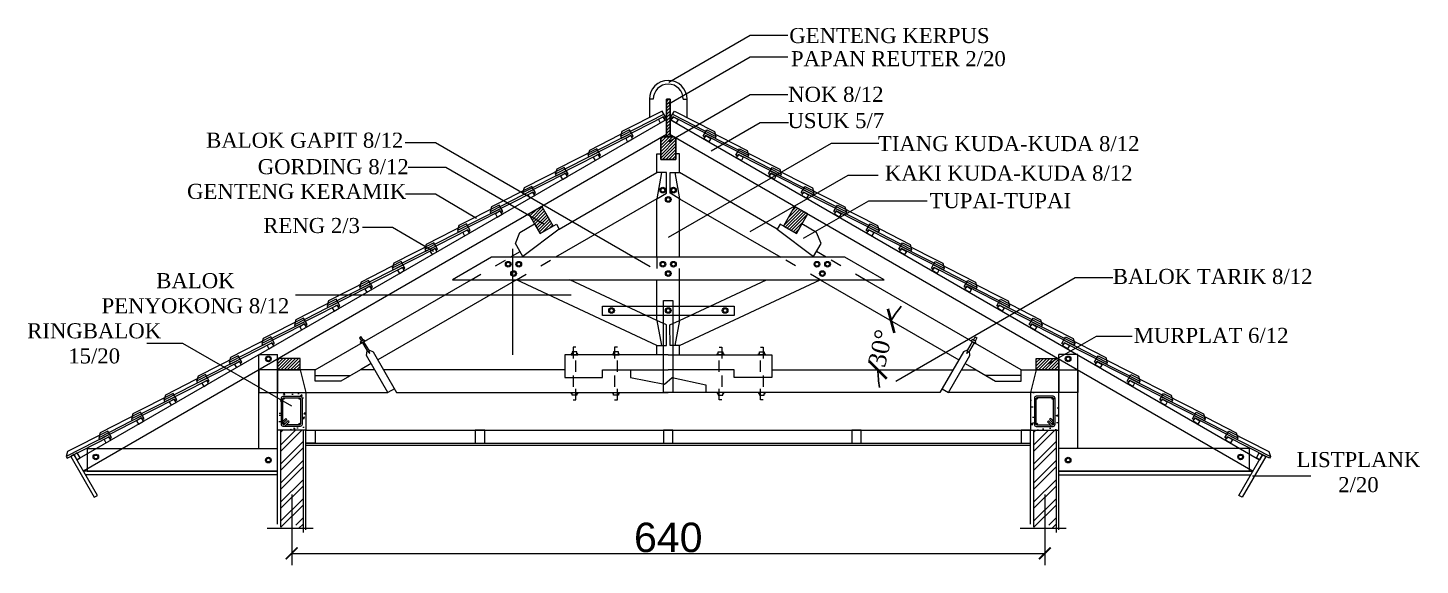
# Model space of a CAD drawing. Header units: millimetres. Extents: x -12161372 to 46643, y -9506984 to 15358.
# Drawn here: x 13946 to 15129, y 13559 to 14016 of the extents above; entities that cross this region are included whole.
import ezdxf

# ---------------------------------------------------------------- set-up
doc = ezdxf.new("R2010")
doc.units = ezdxf.units.MM
doc.linetypes.add('ACAD_ISO03W100', pattern=[30, 12, -18])
for name, color, linetype, lineweight in [('as', 7, 'Continuous', 0), ('atap', 220, 'Continuous', 0), ('dimensi', 50, 'Continuous', 5), ('teks', 255, 'Continuous', 5)]:
    doc.layers.add(name, color=color, linetype=linetype, lineweight=lineweight)
doc.styles.get("Standard").update_dxf_attribs({"font": 'arial.ttf'})
doc.styles.add('teks2', font='times.ttf', dxfattribs={"height": 15})
doc.styles.add('teks4', font='times.ttf', dxfattribs={"height": 8})
doc.linetypes.add('ZIGZAG', pattern='A,0.00254,-5.08,[131,ltypeshp.shx,S=5.08,R=0,X=-5.08,Y=0],-10.16,[131,ltypeshp.shx,S=5.08,R=180,X=5.08,Y=0],-5.08', length=20.32254)
doc.dimstyles.new('dimensi', dxfattribs={"dimtxt": 25, "dimasz": 10, "dimexe": 10, "dimexo": 0.6, "dimtad": 1, "dimtxsty": 'Standard', "dimblk": 'ARCHTICK', "dimcen": 2.5, "dimclrt": 256, "dimadec": 0, "dimazin": 0, "dimtfac": 1, "dimtmove": 0, "dimatfit": 3, "dimfxl": 50, "dimfxlon": 1, "dimtfillclr": 256, "dimlwd": -1, "dimlwe": -1, "dimarcsym": 0})
doc.dimstyles.new('dimensi2', dxfattribs={"dimtxt": 15, "dimasz": 15, "dimexe": 10, "dimexo": 20, "dimgap": 10, "dimtad": 0, "dimdec": 0, "dimzin": 0, "dimdsep": 46, "dimtxsty": 'teks2', "dimblk": 'ARCHTICK', "dimcen": 0.09, "dimadec": 0, "dimazin": 0, "dimtfac": 1, "dimtdec": 0, "dimtix": 1, "dimtofl": 0, "dimtmove": 0, "dimatfit": 3, "dimldrblk": 'ARCHTICK', "dimfxl": 1, "dimfxlon": 1, "dimtolj": 1, "dimtzin": 0, "dimarcsym": 0})
pattern_1 = [(50, (7023.646, 13772.575), (14.574774, -1.275127), [1.524, -16.764]), (355, (7023.646, 13772.575), (-2.819474, 15.284548), [1.2192, -13.411247]), (100.45144, (7024.86, 13772.469), (11.7553, 14.00942), [1.2952, -14.24722]), (46.1842, (7023.646, 13776.639), (21.686323, -3.363386), [2.286, -25.146]), (96.63556, (7025.453, 13776.358), (18.99233, 19.79409), [1.9428, -21.37085]), (351.18415, (7023.646, 13776.639), (18.99233, 19.79409), [1.8288, -20.11678]), (21, (7025.678, 13775.623), (12.129151, -8.181216), [1.524, -16.764]), (326, (7025.678, 13775.623), (4.944162, 14.735037), [1.2192, -13.4112]), (71.45144, (7026.689, 13774.941), (17.073314, 6.553822), [1.2952, -14.247195]), (37.5, (7023.6457, 13772.575), (0.2470883, 6.764403), [0, -13.24864, 0, -13.6144, 0, -13.462]), (7.5, (7023.646, 13772.575), (5.345573, 8.014446), [0, -7.76224, 0, -12.94384, 0, -5.1308]), (327.5, (7019.1144, 13772.575), (10.8472476, -0.4582995), [0, -5.08, 0, -15.8496, 0, -21.0312]), (317.5, (7017.082, 13772.575), (11.850335, 2.034119), [0, -6.604, 0, -10.52576, 0, -14.9352])]

# ---------------------------------------------------------------- blocks, each defined once
blk = doc.blocks.new('_ArchTick')
at = {"color": 0, "linetype": 'ByBlock', "const_width": 0.15}
blk.add_lwpolyline([(-0.5, -0.5), (0.5, 0.5)], dxfattribs=at)
blk = doc.blocks.new('*D435')
at = {"layer": 'atap', "color": 0, "lineweight": -2, "ltscale": 0.8, "transparency": 16777216}
for start, end in [(139.6763, 150), (180, 190.3237)]:
    blk.add_arc((14751.6, 13725.3), 83.4, start, end, dxfattribs=at)
at = {"layer": 'Defpoints', "color": 0, "ltscale": 0.8, "transparency": 16777216}
for p in [(14619.1, 13801.8), (14673.3, 13753.8), (14736.9, 13733.7), (14578, 13725.3), (14732, 13725.3)]:
    blk.add_point(p, dxfattribs=at)
at = {"layer": 'atap', "color": 0, "lineweight": -2, "ltscale": 0.8, "transparency": 16777216, "xscale": 15, "yscale": 15, "zscale": 15}
for p, rotation in [((14679.4, 13766.9), 240.0000000000005), ((14668.2, 13725.3), 89.99999999999984)]:
    blk.add_blockref('_ArchTick', p, dxfattribs=dict(at, rotation=rotation))
at = {"layer": 'atap', "color": 0, "ltscale": 0.8, "transparency": 16777216, "insert": (14670.3, 13743.6), "char_height": 15, "attachment_point": 5, "rotation": 77.2945, "style": 'teks2'}
blk.add_mtext('\\A1;30°', dxfattribs=at)
blk = doc.blocks.new('*D437')
at = {"layer": 'Defpoints', "color": 0, "ltscale": 10, "transparency": 16777216}
for p in [(14170, 13706.1), (14810, 13706.1), (14810, 13569.3)]:
    blk.add_point(p, dxfattribs=at)
at = {"layer": 'dimensi', "color": 0, "ltscale": 10, "transparency": 16777216}
for p, q in [((14170, 13619.3), (14170, 13559.3)), ((14810, 13619.3), (14810, 13559.3)), ((14170, 13569.3), (14810, 13569.3))]:
    blk.add_line(p, q, dxfattribs=at)
at = {"layer": 'dimensi', "color": 0, "ltscale": 10, "transparency": 16777216, "xscale": 10, "yscale": 10, "zscale": 10, "rotation": 180}
blk.add_blockref('_ArchTick', (14170, 13569.3), dxfattribs=at)
at = {"layer": 'dimensi', "color": 0, "ltscale": 10, "transparency": 16777216, "xscale": 10, "yscale": 10, "zscale": 10}
blk.add_blockref('_ArchTick', (14810, 13569.3), dxfattribs=at)
at = {"layer": 'dimensi', "ltscale": 10, "transparency": 16777216, "insert": (14490, 13582.7), "char_height": 25, "attachment_point": 5}
blk.add_mtext('640', dxfattribs=at)

msp = doc.modelspace()

# ---------------------------------------------------------------- hatches: boundary and pattern name
at = {"layer": 'atap', "ltscale": 0.8}
h = msp.add_hatch(dxfattribs=at)
h.set_pattern_fill('ANSI31', color=256, scale=0.6)
h.set_pattern_definition([(45, (10030.6028, -437.7433), (-1.34703842, 1.34703842), [])])
h.paths.add_polyline_path([(14177.185, 13734.851), (14158.62, 13734.851), (14157.985, 13734.484), (14157.985, 13725.251), (14177.185, 13725.251)])
h.paths.add_polyline_path([(14382.572, 13864.15), (14371.486, 13857.75), (14376.378, 13849.277), (14376.383, 13849.28), (14381.085, 13841.125), (14392.17, 13847.525)])
h.paths.add_polyline_path([(14496.385, 13922.469), (14494.923, 13923.314), (14485.046, 13923.314), (14483.585, 13922.469), (14483.585, 13904.114), (14489.985, 13904.114), (14496.385, 13904.114), (14496.385, 13908.914)])
h.paths.add_polyline_path([(14491.585, 13925.241), (14489.985, 13926.165), (14488.385, 13925.241), (14488.385, 13923.314), (14491.585, 13923.314)])
h.paths.add_polyline_path([(14491.585, 13938.173), (14489.985, 13939.097), (14488.385, 13938.173), (14488.385, 13925.241), (14489.985, 13926.165), (14491.585, 13925.241)])
h.paths.add_polyline_path([(14491.585, 13955.314), (14488.385, 13955.314), (14488.385, 13938.173), (14489.985, 13939.097), (14491.585, 13938.173)])
h.paths.add_polyline_path([(14597.397, 13864.15), (14587.799, 13847.525), (14598.884, 13841.125), (14603.586, 13849.28), (14608.483, 13857.75)])
h.paths.add_polyline_path([(14821.985, 13734.484), (14821.349, 13734.851), (14802.785, 13734.851), (14802.785, 13725.251), (14821.985, 13725.251)])
at = {"layer": 'atap'}
h = msp.add_hatch(dxfattribs=at)
h.set_pattern_fill('AR-CONC', color=256, scale=0.08)
h.set_pattern_definition(pattern_1)
h.paths.add_polyline_path([(14176.208, 13700.855, 1), (14177.488, 13700.855, 1)], flags=0)
h.paths.add_polyline_path([(14181.985, 13706.051), (14157.985, 13706.051), (14157.985, 13674.051), (14181.985, 13674.051)])
h.paths.add_polyline_path([(14178.785, 13678.851, -0.41421356), (14177.185, 13677.251), (14162.785, 13677.251, -0.41421356), (14161.185, 13678.851), (14161.185, 13701.251, -0.41421356), (14162.785, 13702.851), (14177.185, 13702.851, -0.41421356), (14178.785, 13701.251)], flags=16)
h.paths.add_polyline_path([(14163.761, 13679.247, 1), (14162.481, 13679.247, 1)], flags=0)
h = msp.add_hatch(dxfattribs=at)
h.set_pattern_fill('AR-CONC', color=256, scale=0.08)
h.set_pattern_definition(pattern_1)
h.paths.add_polyline_path([(14803.761, 13700.855, -1), (14802.481, 13700.855, -1)], flags=0)
h.paths.add_polyline_path([(14797.985, 13706.051), (14821.985, 13706.051), (14821.985, 13674.051), (14797.985, 13674.051)])
h.paths.add_polyline_path([(14801.185, 13678.851, 0.41421356), (14802.785, 13677.251), (14817.185, 13677.251, 0.41421356), (14818.785, 13678.851), (14818.785, 13701.251, 0.41421356), (14817.185, 13702.851), (14802.785, 13702.851, 0.41421356), (14801.185, 13701.251)], flags=16)
h.paths.add_polyline_path([(14816.208, 13679.247, -1), (14817.488, 13679.247, -1)], flags=0)
at = {"layer": 'atap', "ltscale": 0.8}
h = msp.add_hatch(dxfattribs=at)
h.set_pattern_fill('ANSI32', color=256, scale=1.2)
h.set_pattern_definition([(45, (11922.536, -683.812), (-8.0822305, 8.0822305), []), (45, (11927.924, -683.812), (-8.0822305, 8.0822305), [])])
h.paths.add_polyline_path([(14179.585, 13674.051), (14160.385, 13674.051), (14160.385, 13591.692), (14161.305, 13590.774), (14168.623, 13590.774), (14172.285, 13594.435), (14175.941, 13590.774), (14179.585, 13590.774)])
h = msp.add_hatch(dxfattribs=at)
h.set_pattern_fill('ANSI32', color=256, scale=1.2)
h.set_pattern_definition([(45, (12562.536, -683.812), (-8.0822305, 8.0822305), []), (45, (12567.924, -683.812), (-8.0822305, 8.0822305), [])])
h.paths.add_polyline_path([(14819.585, 13674.051), (14800.385, 13674.051), (14800.385, 13591.692), (14801.305, 13590.774), (14808.623, 13590.774), (14812.285, 13594.435), (14815.941, 13590.774), (14819.585, 13590.774)])

# ---------------------------------------------------------------- linework, layer by layer
at = {"layer": 'as', "ltscale": 10}
msp.add_line((14357.985, 13738.051), (14357.985, 13828.177), dxfattribs=at)
at = {"layer": 'atap', "ltscale": 0.8}
for p, q in [((14473.985, 13955.314), (14473.985, 13939.528)), ((14477.185, 13955.314), (14473.985, 13955.314)), ((14502.785, 13955.314), (14505.985, 13955.314)), ((14505.985, 13939.528), (14505.985, 13955.314)), ((14488.385, 13938.173), (13987.39, 13648.924)), ((14491.585, 13938.173), (14992.579, 13648.924)), ((14488.385, 13925.241), (13992.99, 13639.225)), ((14490.682, 13925.762), (14986.979, 13639.225)), ((14397.341, 13844.968), (14480.385, 13892.914)), ((14484.385, 13892.914), (14480.385, 13870.743)), ((14495.585, 13892.914), (14499.585, 13870.743)), ((14582.628, 13844.968), (14499.585, 13892.914)), ((14480.385, 13870.743), (14394.164, 13820.964)), ((14499.585, 13870.743), (14585.805, 13820.964)), ((14355.764, 13820.964), (14364.067, 13825.758)), ((14624.205, 13820.964), (14615.902, 13825.758)), ((14189.985, 13725.251), (14322.508, 13801.764)), ((14360.908, 13801.764), (14243.084, 13733.738)), ((14480.385, 13746.051), (14360.908, 13801.764)), ((14480.385, 13767.236), (14406.339, 13801.764)), ((14499.585, 13746.051), (14619.061, 13801.764)), ((14499.585, 13767.236), (14573.63, 13801.764)), ((14619.061, 13801.764), (14736.885, 13733.738)), ((14789.985, 13725.251), (14657.461, 13801.764)), ((14407.424, 13788.71), (14173.24, 13788.71)), ((14480.385, 13767.236), (14484.385, 13746.051)), ((14499.585, 13767.236), (14495.585, 13746.051)), ((14141.985, 13658.425), (14141.985, 13738.179)), ((14141.985, 13738.179), (14157.985, 13738.179)), ((14157.985, 13658.425), (14157.985, 13738.179)), ((14233.542, 13737.466), (14234.02, 13741.437)), ((14234.02, 13741.437), (14236.313, 13739.066)), ((14236.313, 13739.066), (14235.406, 13742.237)), ((14235.406, 13742.237), (14239.084, 13740.666)), ((14239.084, 13740.666), (14259.069, 13706.051)), ((14740.885, 13740.666), (14720.9, 13706.051)), ((14744.563, 13742.237), (14740.885, 13740.666)), ((14743.656, 13739.066), (14744.563, 13742.237)), ((14745.949, 13741.437), (14743.656, 13739.066)), ((14746.427, 13737.466), (14745.949, 13741.437)), ((14821.985, 13658.425), (14821.985, 13738.179)), ((14837.985, 13738.179), (14821.985, 13738.179)), ((14837.985, 13658.425), (14837.985, 13738.179)), ((14237.542, 13730.538), (14228.385, 13725.251)), ((14251.679, 13706.051), (14233.542, 13737.466)), ((14728.29, 13706.051), (14746.427, 13737.466)), ((14742.427, 13730.538), (14751.585, 13725.251)), ((14157.985, 13725.251), (14157.985, 13706.051)), ((14177.185, 13725.251), (14181.985, 13706.051)), ((14189.985, 13720.451), (14220.071, 13720.451)), ((14789.985, 13720.451), (14759.898, 13720.451)), ((14802.785, 13725.251), (14797.985, 13706.051)), ((14821.985, 13725.251), (14821.985, 13706.051)), ((14257.222, 13709.251), (14251.679, 13706.051)), ((14722.747, 13709.251), (14728.29, 13706.051)), ((14181.985, 13674.051), (14797.985, 13674.051)), ((13996.19, 13658.425), (14157.985, 13658.425)), ((13996.19, 13658.425), (13996.19, 13639.225)), ((14181.985, 13662.851), (14797.985, 13662.851)), ((14181.985, 13661.251), (14797.985, 13661.251)), ((14983.779, 13658.425), (14821.985, 13658.425)), ((14983.779, 13658.425), (14983.779, 13639.225)), ((14157.985, 13639.225), (13992.99, 13639.225)), ((14157.985, 13636.025), (13994.838, 13636.025)), ((13996.19, 13639.225), (14157.985, 13639.225)), ((14983.779, 13639.225), (14821.985, 13639.225)), ((14821.985, 13639.225), (14986.979, 13639.225)), ((14821.985, 13636.025), (14985.131, 13636.025)), ((14986.438, 13635.087), (15036.074, 13635.087))]:
    msp.add_line(p, q, dxfattribs=at)
at = {"layer": 'atap', "linetype": 'ACAD_ISO03W100', "ltscale": 0.8}
for p, q in [((14322.508, 13801.764), (14355.764, 13820.964)), ((14360.908, 13801.764), (14394.164, 13820.964)), ((14480.385, 13820.964), (14480.385, 13801.764)), ((14499.585, 13801.764), (14499.585, 13820.964)), ((14619.061, 13801.764), (14585.805, 13820.964)), ((14657.461, 13801.764), (14624.205, 13820.964))]:
    msp.add_line(p, q, dxfattribs=at)
at = {"layer": 'atap'}
for p, q in [((14162.465, 13681.461), (14164.954, 13683.95)), ((14162.465, 13679.651), (14165.859, 13683.045)), ((14163.425, 13678.531), (14166.819, 13681.925)), ((14163.955, 13677.251), (14167.724, 13681.02)), ((14164.954, 13683.95), (14165.859, 13683.045)), ((14167.724, 13681.02), (14166.819, 13681.925)), ((14812.245, 13681.02), (14813.15, 13681.925)), ((14816.014, 13677.251), (14812.245, 13681.02)), ((14816.545, 13678.531), (14813.15, 13681.925)), ((14815.015, 13683.95), (14814.11, 13683.045)), ((14817.505, 13679.651), (14814.11, 13683.045)), ((14817.505, 13681.461), (14815.015, 13683.95)), ((14157.985, 13594.079), (14157.985, 13674.051)), ((14160.385, 13674.051), (14160.385, 13591.692)), ((14179.585, 13674.051), (14179.585, 13587.125)), ((14181.907, 13589.421), (14181.985, 13674.051)), ((14797.985, 13594.079), (14797.985, 13674.051)), ((14800.385, 13674.051), (14800.385, 13591.692)), ((14819.585, 13674.051), (14819.585, 13587.125)), ((14821.907, 13589.421), (14821.985, 13674.051))]:
    msp.add_line(p, q, dxfattribs=at)
at = {"layer": 'atap', "linetype": 'ZIGZAG', "ltscale": 1.8}
for p, q in [((14149.157, 13590.774), (14188.095, 13590.774)), ((14789.157, 13590.774), (14828.095, 13590.774))]:
    msp.add_line(p, q, dxfattribs=at)
at = {"layer": 'atap', "ltscale": 0.8}
for points in [[(14488.385, 13955.314), (14491.585, 13955.314), (14491.585, 13923.314), (14488.385, 13923.314)], [(14491.585, 13955.314), (14488.385, 13955.314), (14488.385, 13923.314), (14491.585, 13923.314)], [(14491.585, 13955.314), (14488.385, 13955.314), (14488.385, 13923.314), (14491.585, 13923.314)], [(14488.385, 13955.314), (14491.585, 13955.314), (14491.585, 13923.314), (14488.385, 13923.314)], [(14485.766, 13940.357), (14481.609, 13937.957), (14483.209, 13935.185), (14487.366, 13937.585)], [(14494.203, 13940.357), (14498.36, 13937.957), (14496.76, 13935.185), (14492.603, 13937.585)], [(14458.053, 13924.357), (14453.896, 13921.957), (14455.496, 13919.185), (14459.653, 13921.585)], [(14521.916, 13924.357), (14526.073, 13921.957), (14524.473, 13919.185), (14520.316, 13921.585)], [(14430.34, 13908.357), (14426.183, 13905.957), (14427.783, 13903.185), (14431.94, 13905.585)], [(14549.629, 13908.357), (14553.786, 13905.957), (14552.186, 13903.185), (14548.029, 13905.585)], [(14402.628, 13892.357), (14398.471, 13889.957), (14400.071, 13887.185), (14404.228, 13889.585)], [(14577.341, 13892.357), (14581.498, 13889.957), (14579.898, 13887.185), (14575.741, 13889.585)], [(14374.915, 13876.357), (14370.758, 13873.957), (14372.358, 13871.185), (14376.515, 13873.585)], [(14605.054, 13876.357), (14609.211, 13873.957), (14607.611, 13871.185), (14603.454, 13873.585)], [(14347.202, 13860.357), (14343.045, 13857.957), (14344.645, 13855.185), (14348.802, 13857.585)], [(14371.485, 13857.753), (14382.57, 13864.153), (14392.17, 13847.525), (14381.085, 13841.125)], [(14608.484, 13857.753), (14597.399, 13864.153), (14587.799, 13847.525), (14598.884, 13841.125)], [(14632.767, 13860.357), (14636.924, 13857.957), (14635.324, 13855.185), (14631.167, 13857.585)], [(14363.912, 13842.08), (14376.383, 13849.28), (14381.085, 13841.125), (14394.941, 13849.125), (14397.341, 13844.968), (14366.48, 13821.551), (14360.086, 13832.697)], [(14616.057, 13842.08), (14603.586, 13849.28), (14598.884, 13841.125), (14585.028, 13849.125), (14582.628, 13844.968), (14613.489, 13821.551), (14619.883, 13832.697)], [(14319.489, 13844.357), (14315.332, 13841.957), (14316.932, 13839.185), (14321.089, 13841.585)], [(14660.48, 13844.357), (14664.637, 13841.957), (14663.037, 13839.185), (14658.88, 13841.585)], [(14291.776, 13828.357), (14287.619, 13825.957), (14289.219, 13823.185), (14293.376, 13825.585)], [(14339.764, 13820.964), (14306.508, 13801.764), (14673.461, 13801.764), (14640.205, 13820.964)], [(14688.193, 13828.357), (14692.35, 13825.957), (14690.75, 13823.185), (14686.593, 13825.585)], [(14264.064, 13812.357), (14259.907, 13809.957), (14261.507, 13807.185), (14265.664, 13809.585)], [(14715.905, 13812.357), (14720.062, 13809.957), (14718.462, 13807.185), (14714.305, 13809.585)], [(14236.351, 13796.357), (14232.194, 13793.957), (14233.794, 13791.185), (14237.951, 13793.585)], [(14743.618, 13796.357), (14747.775, 13793.957), (14746.175, 13791.185), (14742.018, 13793.585)], [(14208.638, 13780.357), (14204.481, 13777.957), (14206.081, 13775.185), (14210.238, 13777.585)], [(14545.985, 13771.452), (14433.985, 13771.452), (14433.985, 13779.452), (14545.985, 13779.452)], [(14485.985, 13784.252), (14493.985, 13784.252), (14493.985, 13706.051), (14485.985, 13706.051)], [(14771.331, 13780.357), (14775.488, 13777.957), (14773.888, 13775.185), (14769.731, 13777.585)], [(14180.925, 13764.357), (14176.768, 13761.957), (14178.368, 13759.185), (14182.525, 13761.585)], [(14799.044, 13764.357), (14803.201, 13761.957), (14801.601, 13759.185), (14797.444, 13761.585)], [(14232.514, 13749.806), (14228.912, 13747.726), (14228.512, 13748.418), (14228.927, 13748.658), (14228.527, 13749.351), (14231.299, 13750.951), (14231.699, 13750.258), (14232.114, 13750.498)], [(14747.455, 13749.806), (14751.057, 13747.726), (14751.457, 13748.418), (14751.042, 13748.658), (14751.442, 13749.351), (14748.67, 13750.951), (14748.27, 13750.258), (14747.855, 13750.498)], [(14153.212, 13748.357), (14149.055, 13745.957), (14150.655, 13743.185), (14154.812, 13745.585)], [(14412.385, 13740.451), (14408.385, 13740.451), (14408.385, 13738.851), (14407.585, 13738.851), (14407.585, 13738.051), (14413.185, 13738.051), (14413.185, 13738.851), (14412.385, 13738.851)], [(14447.585, 13740.451), (14443.585, 13740.451), (14443.585, 13738.851), (14442.785, 13738.851), (14442.785, 13738.051), (14448.385, 13738.051), (14448.385, 13738.851), (14447.585, 13738.851)], [(14532.385, 13740.451), (14536.385, 13740.451), (14536.385, 13738.851), (14537.185, 13738.851), (14537.185, 13738.051), (14531.585, 13738.051), (14531.585, 13738.851), (14532.385, 13738.851)], [(14567.585, 13740.451), (14571.585, 13740.451), (14571.585, 13738.851), (14572.385, 13738.851), (14572.385, 13738.051), (14566.785, 13738.051), (14566.785, 13738.851), (14567.585, 13738.851)], [(14826.757, 13748.357), (14830.914, 13745.957), (14829.314, 13743.185), (14825.157, 13745.585)], [(14125.499, 13732.357), (14121.343, 13729.957), (14122.943, 13727.185), (14127.099, 13729.585)], [(14157.985, 13725.251), (14177.185, 13725.251), (14177.185, 13734.851), (14157.985, 13734.851)], [(14821.985, 13725.251), (14802.785, 13725.251), (14802.785, 13734.851), (14821.985, 13734.851)], [(14854.47, 13732.357), (14858.626, 13729.957), (14857.026, 13727.185), (14852.87, 13729.585)], [(14097.787, 13716.357), (14093.63, 13713.957), (14095.23, 13711.185), (14099.387, 13713.585)], [(14882.182, 13716.357), (14886.339, 13713.957), (14884.739, 13711.185), (14880.582, 13713.585)], [(14412.385, 13703.651), (14408.385, 13703.651), (14408.385, 13705.251), (14407.585, 13705.251), (14407.585, 13706.051), (14413.185, 13706.051), (14413.185, 13705.251), (14412.385, 13705.251)], [(14447.585, 13703.651), (14443.585, 13703.651), (14443.585, 13705.251), (14442.785, 13705.251), (14442.785, 13706.051), (14448.385, 13706.051), (14448.385, 13705.251), (14447.585, 13705.251)], [(14532.385, 13703.651), (14536.385, 13703.651), (14536.385, 13705.251), (14537.185, 13705.251), (14537.185, 13706.051), (14531.585, 13706.051), (14531.585, 13705.251), (14532.385, 13705.251)], [(14567.585, 13703.651), (14571.585, 13703.651), (14571.585, 13705.251), (14572.385, 13705.251), (14572.385, 13706.051), (14566.785, 13706.051), (14566.785, 13705.251), (14567.585, 13705.251)], [(14070.074, 13700.357), (14065.917, 13697.957), (14067.517, 13695.185), (14071.674, 13697.585)], [(14909.895, 13700.357), (14914.052, 13697.957), (14912.452, 13695.185), (14908.295, 13697.585)], [(14042.361, 13684.357), (14038.204, 13681.957), (14039.804, 13679.185), (14043.961, 13681.585)], [(14937.608, 13684.357), (14941.765, 13681.957), (14940.165, 13679.185), (14936.008, 13681.585)], [(14014.648, 13668.357), (14010.491, 13665.957), (14012.091, 13663.185), (14016.248, 13665.585)], [(14181.985, 13674.051), (14189.985, 13674.051), (14189.985, 13662.851), (14181.985, 13662.851)], [(14333.985, 13674.051), (14325.985, 13674.051), (14325.985, 13662.851), (14333.985, 13662.851)], [(14493.985, 13674.051), (14485.985, 13674.051), (14485.985, 13662.851), (14493.985, 13662.851)], [(14653.985, 13674.051), (14645.985, 13674.051), (14645.985, 13662.851), (14653.985, 13662.851)], [(14797.985, 13674.051), (14789.985, 13674.051), (14789.985, 13662.851), (14797.985, 13662.851)], [(14965.321, 13668.357), (14969.478, 13665.957), (14967.878, 13663.185), (14963.721, 13665.585)], [(13984.917, 13653.208), (13982.146, 13651.608), (14002.146, 13616.967), (14004.917, 13618.567)], [(13987.755, 13654.677), (13984.983, 13653.077), (13987.383, 13648.92), (13990.155, 13650.52)], [(14995.052, 13653.208), (14997.823, 13651.608), (14977.823, 13616.967), (14975.052, 13618.567)], [(14992.214, 13654.677), (14994.986, 13653.077), (14992.586, 13648.92), (14989.814, 13650.52)]]:
    msp.add_lwpolyline(points, close=True, dxfattribs=at)
for points in [[(14486.392, 13942.472), (14449.399, 13923.623), (14450.126, 13922.197), (14485.766, 13940.357), (14486.566, 13938.971), (14487.952, 13939.771), (14484.79, 13945.247), (14450.648, 13927.851), (14449.399, 13923.623)], [(14493.577, 13942.472), (14530.57, 13923.623), (14529.843, 13922.197), (14494.203, 13940.357), (14493.403, 13938.971), (14492.017, 13939.771), (14495.179, 13945.247), (14529.321, 13927.851), (14530.57, 13923.623)], [(14458.68, 13926.472), (14421.687, 13907.623), (14422.413, 13906.197), (14458.053, 13924.357), (14458.853, 13922.971), (14460.239, 13923.771), (14457.077, 13929.247), (14422.936, 13911.851), (14421.687, 13907.623)], [(14521.289, 13926.472), (14558.282, 13907.623), (14557.556, 13906.197), (14521.916, 13924.357), (14521.116, 13922.971), (14519.73, 13923.771), (14522.892, 13929.247), (14557.033, 13911.851), (14558.282, 13907.623)], [(14474.547, 13812.964), (14292.089, 13918.306), (14266.489, 13918.306)], [(14483.585, 13922.469), (14483.585, 13904.114), (14496.385, 13904.114), (14496.385, 13922.469)], [(14496.385, 13922.469), (14496.385, 13904.114), (14483.585, 13904.114), (14483.585, 13922.469)], [(14494.923, 13923.314), (14485.046, 13923.314)], [(14485.046, 13923.314), (14494.923, 13923.314)], [(14430.967, 13910.472), (14393.974, 13891.623), (14394.7, 13890.197), (14430.34, 13908.357), (14431.14, 13906.971), (14432.526, 13907.771), (14429.365, 13913.247), (14395.223, 13895.851), (14393.974, 13891.623)], [(14480.385, 13820.964), (14480.385, 13870.743), (14488.385, 13875.362), (14488.385, 13892.914), (14480.385, 13892.914), (14480.385, 13908.914), (14483.585, 13908.914), (14483.585, 13904.114), (14489.985, 13904.114)], [(14499.585, 13820.964), (14499.585, 13870.743), (14491.585, 13875.362), (14491.585, 13892.914), (14499.585, 13892.914), (14499.585, 13908.914), (14496.385, 13908.914), (14496.385, 13904.114), (14489.985, 13904.114)], [(14549.002, 13910.472), (14585.995, 13891.623), (14585.269, 13890.197), (14549.629, 13908.357), (14548.829, 13906.971), (14547.443, 13907.771), (14550.604, 13913.247), (14584.746, 13895.851), (14585.995, 13891.623)], [(14384.21, 13849.209), (14301.071, 13897.209), (14269.071, 13897.209)], [(14403.254, 13894.472), (14366.261, 13875.623), (14366.987, 13874.197), (14402.628, 13892.357), (14403.428, 13890.971), (14404.813, 13891.771), (14401.652, 13897.247), (14367.51, 13879.851), (14366.261, 13875.623)], [(14576.715, 13894.472), (14613.708, 13875.623), (14612.982, 13874.197), (14577.341, 13892.357), (14576.541, 13890.971), (14575.156, 13891.771), (14578.317, 13897.247), (14612.459, 13879.851), (14613.708, 13875.623)], [(14375.541, 13878.472), (14338.548, 13859.623), (14339.275, 13858.197), (14374.915, 13876.357), (14375.715, 13874.971), (14377.1, 13875.771), (14373.939, 13881.247), (14339.797, 13863.851), (14338.548, 13859.623)], [(14604.428, 13878.472), (14641.421, 13859.623), (14640.694, 13858.197), (14605.054, 13876.357), (14604.254, 13874.971), (14602.869, 13875.771), (14606.03, 13881.247), (14640.172, 13863.851), (14641.421, 13859.623)], [(14326.913, 13853.962), (14292.155, 13874.539), (14266.555, 13874.539)], [(14347.828, 13862.472), (14310.835, 13843.623), (14311.562, 13842.197), (14347.202, 13860.357), (14348.002, 13858.971), (14349.388, 13859.771), (14346.226, 13865.247), (14312.084, 13847.851), (14310.835, 13843.623)], [(14632.141, 13862.472), (14669.134, 13843.623), (14668.407, 13842.197), (14632.767, 13860.357), (14631.967, 13858.971), (14630.581, 13859.771), (14633.743, 13865.247), (14667.885, 13847.851), (14669.134, 13843.623)], [(14290.498, 13825.771), (14255.74, 13846.348), (14230.14, 13846.348)], [(14320.116, 13846.472), (14283.122, 13827.623), (14283.849, 13826.197), (14319.489, 13844.357), (14320.289, 13842.971), (14321.675, 13843.771), (14318.513, 13849.247), (14284.372, 13831.851), (14283.122, 13827.623)], [(14659.853, 13846.472), (14696.847, 13827.623), (14696.12, 13826.197), (14660.48, 13844.357), (14659.68, 13842.971), (14658.294, 13843.771), (14661.456, 13849.247), (14695.597, 13831.851), (14696.847, 13827.623)], [(14292.403, 13830.472), (14255.41, 13811.623), (14256.136, 13810.197), (14291.776, 13828.357), (14292.576, 13826.971), (14293.962, 13827.771), (14290.801, 13833.247), (14256.659, 13815.851), (14255.41, 13811.623)], [(14687.566, 13830.472), (14724.559, 13811.623), (14723.833, 13810.197), (14688.193, 13828.357), (14687.393, 13826.971), (14686.007, 13827.771), (14689.168, 13833.247), (14723.31, 13815.851), (14724.559, 13811.623)], [(14264.69, 13814.472), (14227.697, 13795.623), (14228.423, 13794.197), (14264.064, 13812.357), (14264.864, 13810.971), (14266.249, 13811.771), (14263.088, 13817.247), (14228.946, 13799.851), (14227.697, 13795.623)], [(14715.279, 13814.472), (14752.272, 13795.623), (14751.546, 13794.197), (14715.905, 13812.357), (14715.105, 13810.971), (14713.72, 13811.771), (14716.881, 13817.247), (14751.023, 13799.851), (14752.272, 13795.623)], [(14236.977, 13798.472), (14199.984, 13779.623), (14200.71, 13778.197), (14236.351, 13796.357), (14237.151, 13794.971), (14238.536, 13795.771), (14235.375, 13801.247), (14201.233, 13783.851), (14199.984, 13779.623)], [(14480.385, 13738.051), (14480.385, 13746.051), (14488.385, 13746.051), (14488.499, 13763.452), (14480.385, 13767.236), (14480.385, 13801.764)], [(14499.585, 13738.051), (14499.585, 13746.051), (14491.585, 13746.051), (14491.47, 13763.452), (14499.585, 13767.236), (14499.585, 13801.764)], [(14742.992, 13798.472), (14779.985, 13779.623), (14779.259, 13778.197), (14743.618, 13796.357), (14742.818, 13794.971), (14741.433, 13795.771), (14744.594, 13801.247), (14778.736, 13783.851), (14779.985, 13779.623)], [(14209.264, 13782.472), (14172.271, 13763.623), (14172.998, 13762.197), (14208.638, 13780.357), (14209.438, 13778.971), (14210.824, 13779.771), (14207.662, 13785.247), (14173.52, 13767.851), (14172.271, 13763.623)], [(14770.705, 13782.472), (14807.698, 13763.623), (14806.971, 13762.197), (14771.331, 13780.357), (14770.531, 13778.971), (14769.145, 13779.771), (14772.307, 13785.247), (14806.449, 13767.851), (14807.698, 13763.623)], [(14181.552, 13766.472), (14144.558, 13747.623), (14145.285, 13746.197), (14180.925, 13764.357), (14181.725, 13762.971), (14183.111, 13763.771), (14179.949, 13769.247), (14145.807, 13751.851), (14144.558, 13747.623)], [(14798.417, 13766.472), (14835.411, 13747.623), (14834.684, 13746.197), (14799.044, 13764.357), (14798.244, 13762.971), (14796.858, 13763.771), (14800.02, 13769.247), (14834.162, 13751.851), (14835.411, 13747.623)], [(14153.839, 13750.472), (14116.846, 13731.623), (14117.572, 13730.197), (14153.212, 13748.357), (14154.012, 13746.971), (14155.398, 13747.771), (14152.237, 13753.247), (14118.095, 13735.851), (14116.846, 13731.623)], [(14230.606, 13750.551), (14229.006, 13753.322), (14227.62, 13752.522), (14229.22, 13749.751)], [(14749.363, 13750.551), (14750.963, 13753.322), (14752.349, 13752.522), (14750.749, 13749.751)], [(14826.13, 13750.472), (14863.123, 13731.623), (14862.397, 13730.197), (14826.757, 13748.357), (14825.957, 13746.971), (14824.571, 13747.771), (14827.732, 13753.247), (14861.874, 13735.851), (14863.123, 13731.623)], [(14169.985, 13694.355), (14077.404, 13747.806), (14046.921, 13747.806)], [(14230.02, 13748.366), (14234.02, 13741.437)], [(14235.406, 13742.237), (14231.406, 13749.166)], [(14489.985, 13738.051), (14401.985, 13738.051), (14401.985, 13718.851), (14433.985, 13718.851), (14433.985, 13725.251), (14489.985, 13725.251)], [(14489.985, 13738.051), (14577.985, 13738.051), (14577.985, 13718.851), (14545.985, 13718.851), (14545.985, 13725.251), (14489.985, 13725.251)], [(14744.563, 13742.237), (14748.563, 13749.166)], [(14749.949, 13748.366), (14745.949, 13741.437)], [(14126.126, 13734.472), (14089.133, 13715.623), (14089.859, 13714.197), (14125.499, 13732.357), (14126.299, 13730.971), (14127.685, 13731.771), (14124.524, 13737.247), (14090.382, 13719.851), (14089.133, 13715.623)], [(14853.843, 13734.472), (14890.836, 13715.623), (14890.11, 13714.197), (14854.47, 13732.357), (14853.67, 13730.971), (14852.284, 13731.771), (14855.445, 13737.247), (14889.587, 13719.851), (14890.836, 13715.623)], [(14098.413, 13718.472), (14061.42, 13699.623), (14062.146, 13698.197), (14097.787, 13716.357), (14098.587, 13714.971), (14099.972, 13715.771), (14096.811, 13721.247), (14062.669, 13703.851), (14061.42, 13699.623)], [(14240.594, 13725.251), (14228.385, 13725.251), (14211.757, 13715.651), (14189.985, 13715.651), (14189.985, 13725.251), (14141.985, 13725.251), (14141.985, 13706.051), (14251.679, 13706.051)], [(14401.985, 13725.251), (14247.984, 13725.251)], [(14457.985, 13725.251), (14457.985, 13718.851), (14486.785, 13713.091), (14493.185, 13718.851), (14521.985, 13712.451), (14521.985, 13706.051)], [(14577.985, 13725.251), (14731.985, 13725.251)], [(14739.375, 13725.251), (14751.585, 13725.251), (14768.212, 13715.651), (14789.985, 13715.651), (14789.985, 13725.251), (14837.985, 13725.251), (14837.985, 13706.051), (14728.29, 13706.051)], [(14881.556, 13718.472), (14918.549, 13699.623), (14917.823, 13698.197), (14882.182, 13716.357), (14881.382, 13714.971), (14879.997, 13715.771), (14883.158, 13721.247), (14917.3, 13703.851), (14918.549, 13699.623)], [(14070.7, 13702.472), (14033.707, 13683.623), (14034.434, 13682.197), (14070.074, 13700.357), (14070.874, 13698.971), (14072.259, 13699.771), (14069.098, 13705.247), (14034.956, 13687.851), (14033.707, 13683.623)], [(14259.069, 13706.051), (14489.985, 13706.051)], [(14720.9, 13706.051), (14489.985, 13706.051)], [(14909.269, 13702.472), (14946.262, 13683.623), (14945.535, 13682.197), (14909.895, 13700.357), (14909.095, 13698.971), (14907.71, 13699.771), (14910.871, 13705.247), (14945.013, 13687.851), (14946.262, 13683.623)], [(14042.987, 13686.472), (14005.994, 13667.623), (14006.721, 13666.197), (14042.361, 13684.357), (14043.161, 13682.971), (14044.547, 13683.771), (14041.385, 13689.247), (14007.243, 13671.851), (14005.994, 13667.623)], [(14936.982, 13686.472), (14973.975, 13667.623), (14973.248, 13666.197), (14937.608, 13684.357), (14936.808, 13682.971), (14935.422, 13683.771), (14938.584, 13689.247), (14972.726, 13671.851), (14973.975, 13667.623)], [(14015.275, 13670.472), (13978.282, 13651.623), (13979.008, 13650.197), (14014.648, 13668.357), (14015.448, 13666.971), (14016.834, 13667.771), (14013.672, 13673.247), (13979.531, 13655.851), (13978.282, 13651.623)], [(14964.694, 13670.472), (15001.687, 13651.623), (15000.961, 13650.197), (14965.321, 13668.357), (14964.521, 13666.971), (14963.135, 13667.771), (14966.297, 13673.247), (15000.438, 13655.851), (15001.687, 13651.623)]]:
    msp.add_lwpolyline(points, dxfattribs=at)
at = {"layer": 'atap', "linetype": 'ACAD_ISO03W100', "ltscale": 0.8}
for points in [[(14411.585, 13744.451), (14409.185, 13744.451), (14409.185, 13699.651), (14411.585, 13699.651)], [(14446.785, 13744.451), (14444.385, 13744.451), (14444.385, 13699.651), (14446.785, 13699.651)], [(14533.185, 13744.451), (14535.585, 13744.451), (14535.585, 13699.651), (14533.185, 13699.651)], [(14568.385, 13744.451), (14570.785, 13744.451), (14570.785, 13699.651), (14568.385, 13699.651)]]:
    msp.add_lwpolyline(points, close=True, dxfattribs=at)
at = {"layer": 'atap'}
for points in [[(14157.985, 13706.051), (14181.985, 13706.051), (14181.985, 13674.051), (14157.985, 13674.051)], [(14821.985, 13706.051), (14797.985, 13706.051), (14797.985, 13674.051), (14821.985, 13674.051)]]:
    msp.add_lwpolyline(points, close=True, dxfattribs=at)
for points in [[(14162.785, 13702.851), (14177.185, 13702.851, -0.41421356), (14178.785, 13701.251), (14178.785, 13678.851, -0.41421356), (14177.185, 13677.251), (14162.785, 13677.251, -0.41421356), (14161.185, 13678.851), (14161.185, 13701.251, -0.41421356)], [(14817.185, 13702.851), (14802.785, 13702.851, 0.41421356), (14801.185, 13701.251), (14801.185, 13678.851, 0.41421356), (14802.785, 13677.251), (14817.185, 13677.251, 0.41421356), (14818.785, 13678.851), (14818.785, 13701.251, 0.41421356)]]:
    msp.add_lwpolyline(points, format="xyb", close=True, dxfattribs=at)
for points in [[(14163.425, 13678.531), (14163.265, 13678.531, -0.41421356), (14162.465, 13679.331), (14162.465, 13700.771, -0.41421356), (14163.265, 13701.571), (14176.705, 13701.571, -0.41421356), (14177.505, 13700.771), (14177.505, 13679.331, -0.41421356), (14176.705, 13678.531), (14165.235, 13678.531)], [(14816.545, 13678.531), (14816.705, 13678.531, 0.41421356), (14817.505, 13679.331), (14817.505, 13700.771, 0.41421356), (14816.705, 13701.571), (14803.265, 13701.571, 0.41421356), (14802.465, 13700.771), (14802.465, 13679.331, 0.41421356), (14803.265, 13678.531), (14814.734, 13678.531)]]:
    msp.add_lwpolyline(points, format="xyb", dxfattribs=at)
at = {"layer": 'atap', "ltscale": 0.8}
for centre, radius in [((14485.41, 13878.024), 2.4), ((14494.395, 13878.024), 2.4), ((14485.41, 13878.024), 1.6), ((14489.985, 13870.075), 2.4), ((14489.985, 13870.075), 1.6), ((14494.395, 13878.024), 1.6), ((14353.971, 13815.065), 2.4), ((14353.971, 13815.065), 1.6), ((14358.545, 13807.116), 2.4), ((14362.956, 13815.065), 2.4), ((14362.956, 13815.065), 1.6), ((14485.41, 13815.065), 2.4), ((14485.41, 13815.065), 1.6), ((14489.985, 13807.116), 2.4), ((14494.395, 13815.065), 2.4), ((14494.395, 13815.065), 1.6), ((14616.383, 13815.065), 2.4), ((14616.383, 13815.065), 1.6), ((14620.958, 13807.116), 2.4), ((14625.369, 13815.065), 2.4), ((14625.369, 13815.065), 1.6), ((14358.545, 13807.116), 1.6), ((14489.985, 13807.116), 1.6), ((14620.958, 13807.116), 1.6), ((14441.807, 13775.717), 2.4), ((14441.807, 13775.717), 1.6), ((14489.985, 13775.717), 2.4), ((14489.985, 13775.717), 1.6), ((14538.287, 13775.717), 2.4), ((14538.287, 13775.717), 1.6), ((14150.156, 13734.623), 2.4), ((14150.156, 13734.623), 1.6), ((14829.813, 13734.623), 2.4), ((14829.813, 13734.623), 1.6), ((14003.519, 13651.198), 2.4), ((14003.519, 13651.198), 1.6), ((14150.156, 13648.562), 2.4), ((14150.156, 13648.562), 1.6), ((14829.813, 13648.562), 2.4), ((14829.813, 13648.562), 1.6), ((14976.45, 13651.198), 2.4), ((14976.45, 13651.198), 1.6)]:
    msp.add_circle(centre, radius, dxfattribs=at)
at = {"layer": 'atap'}
for centre in [(14163.121, 13700.855), (14176.848, 13700.855), (14803.121, 13700.855), (14816.848, 13700.855), (14163.121, 13679.247), (14176.848, 13679.247), (14803.121, 13679.247), (14816.848, 13679.247)]:
    msp.add_circle(centre, 0.64, dxfattribs=at)
at = {"layer": 'atap', "ltscale": 0.8}
for radius in [16, 12.8]:
    msp.add_arc((14489.985, 13955.314), radius, 0, 180, dxfattribs=at)
at = {"layer": 'teks', "ltscale": 0.8}
for points in [[(14490.355, 13969.746), (14559.637, 14009.746), (14591.637, 14009.746)], [(14490.355, 13951.308), (14559.637, 13991.308), (14591.637, 13991.308)], [(14490.355, 13919.227), (14559.637, 13959.227), (14591.637, 13959.227)], [(14526.553, 13911.398), (14568.122, 13935.398), (14592.122, 13935.398)], [(14490.289, 13837.935), (14628.853, 13917.935), (14668.853, 13917.935)], [(14559.669, 13842.8), (14642.808, 13890.8), (14668.408, 13890.8)], [(14604.911, 13837.072), (14660.336, 13869.072), (14709.949, 13869.072)], [(14683.417, 13715.683), (14835.838, 13803.683), (14867.838, 13803.683)], [(14812.298, 13729.972), (14853.867, 13753.972), (14884.35, 13753.972)]]:
    msp.add_lwpolyline(points, dxfattribs=at)

# ---------------------------------------------------------------- texts
at = {"layer": 'atap', "ltscale": 0.8, "char_height": 12.8, "attachment_point": 5, "style": 'teks4'}
for s, width, insert in [('BALOK GAPIT 8/12', 209.66661, (14181.048, 13920.374)), ('GORDING 8/12', 219.0815, (14205.276, 13897.9)), ('GENTENG KERAMIK', 234.38039, (14174.207, 13876.876)), ('RENG 2/3', 135.28082, (14186.899, 13847.877)), ('BALOK\\PPENYOKONG 8/12', 171.81496, (14088.155, 13790.329)), ('RINGBALOK 15/20', 25.13446, (14002.099, 13747.698))]:
    msp.add_mtext_dynamic_manual_height_columns(s, width=width, gutter_width=50, heights=[0], dxfattribs=dict(at, insert=insert))
at = {"layer": 'teks', "ltscale": 0.8, "char_height": 12.8, "attachment_point": 5, "style": 'teks4'}
for s, width, insert in [('GENTENG KERPUS', 189.67087, (14677.977, 14009.334)), ('PAPAN REUTER 2/20', 208.35938, (14685.572, 13989.701)), ('NOK 8/12', 111.75251, (14632.41, 13959.359)), ('USUK 5/7', 157.75725, (14632.41, 13937.048)), ('TIANG KUDA-KUDA 8/12', 230.64551, (14779.323, 13917.474)), ('KAKI KUDA-KUDA 8/12', 236.95348, (14779.323, 13892.421)), ('TUPAI-TUPAI', 28.48065, (14772.15, 13868.991)), ('BALOK TARIK 8/12', 176.39435, (14952.657, 13804.577)), ('MURPLAT 6/12', 132.2713, (14951.332, 13754.477)), ('LISTPLANK 2/20', 28.48065, (15076.581, 13638.256))]:
    msp.add_mtext_dynamic_manual_height_columns(s, width=width, gutter_width=50, heights=[0], dxfattribs=dict(at, insert=insert))

# ---------------------------------------------------------------- dimensions: what is measured, and where the dimension line sits
at = {"layer": 'atap', "ltscale": 0.8}
dim = msp.add_angular_dim_2l(base=(14673.25, 13753.762), line1=((14619.061, 13801.764), (14736.885, 13733.738)), line2=((14577.985, 13725.251), (14731.985, 13725.251)), dimstyle='dimensi2', override={"dimfxl": 0}, dxfattribs=at)
dim.commit()
dim.dimension.update_dxf_attribs({"geometry": '*D435', "text_midpoint": (14670.264, 13743.586), "dimtype": 162})
at = {"layer": 'dimensi', "ltscale": 10}
dim = msp.add_linear_dim(base=(14809.985, 13569.262), p1=(14169.985, 13706.051), p2=(14809.985, 13706.051), dimstyle='dimensi', dxfattribs=at)
dim.commit()
dim.dimension.update_dxf_attribs({"geometry": '*D437', "text_midpoint": (14489.985, 13582.651)})

doc.saveas('drawing.dxf')
